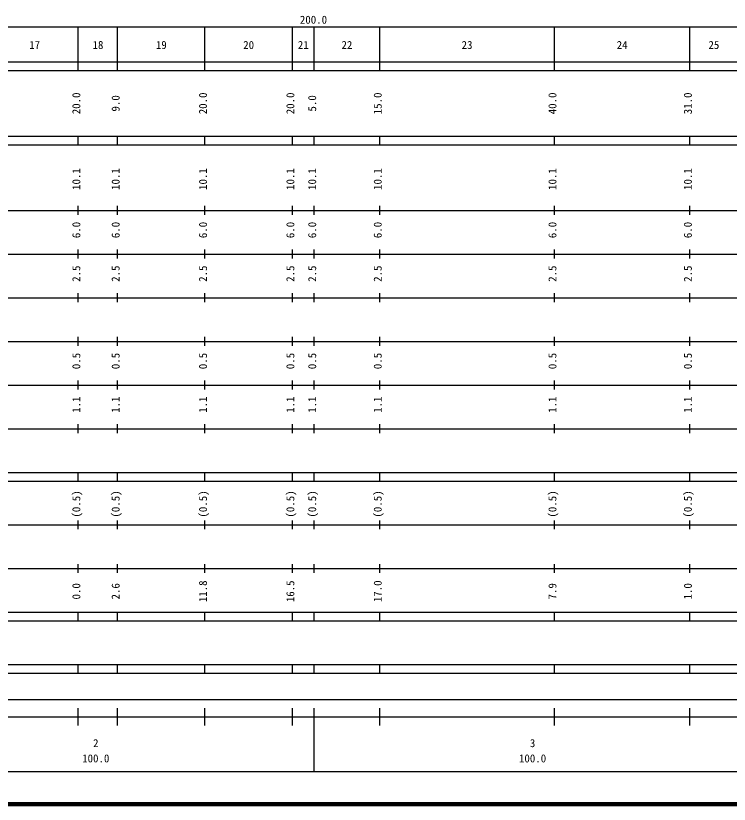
# Model space of a CAD drawing. Units: millimetres on the paper. Extents: x 40 to 680, y 20 to 380.
# Drawn here: x 199.7 to 363, y 20 to 200.6 of the extents above; entities that cross this region are included whole.
import ezdxf
from ezdxf.enums import TextEntityAlignment as Align

# ---------------------------------------------------------------- set-up
doc = ezdxf.new("R2010")
doc.units = ezdxf.units.MM
doc.layers.add('M-TTL', color=2, linetype='Continuous', lineweight=140)
doc.layers.add('M-TTL-BAND', color=7, linetype='Continuous', lineweight=25)
doc.styles.add('ＭＳ ゴシック', font='')
doc.styles.get('ＭＳ ゴシック').set_extended_font_data('MS Gothic')

msp = doc.modelspace()

# ---------------------------------------------------------------- linework, layer by layer
at = {"layer": 'M-TTL'}
msp.add_line((40, 20), (680, 20), dxfattribs=at)
at = {"layer": 'M-TTL-BAND'}
for p, q in [((68, 198), (579, 198)), ((214, 188), (214, 198)), ((223, 188), (223, 198)), ((243, 188), (243, 198)), ((263, 188), (263, 198)), ((268, 188), (268, 198)), ((283, 188), (283, 198)), ((323, 188), (323, 198)), ((354, 188), (354, 198)), ((40, 190), (579, 190)), ((40, 188), (579, 188)), ((40, 173), (579, 173)), ((214, 171), (214, 173)), ((223, 171), (223, 173)), ((243, 171), (243, 173)), ((263, 171), (263, 173)), ((268, 171), (268, 173)), ((283, 171), (283, 173)), ((323, 171), (323, 173)), ((354, 171), (354, 173)), ((40, 171), (579, 171)), ((40, 156), (579, 156)), ((214, 155), (214, 157)), ((223, 155), (223, 157)), ((243, 155), (243, 157)), ((263, 155), (263, 157)), ((268, 155), (268, 157)), ((283, 155), (283, 157)), ((323, 155), (323, 157)), ((354, 155), (354, 157)), ((214, 145), (214, 147)), ((223, 145), (223, 147)), ((243, 145), (243, 147)), ((263, 145), (263, 147)), ((268, 145), (268, 147)), ((283, 145), (283, 147)), ((323, 145), (323, 147)), ((354, 145), (354, 147)), ((46, 146), (579, 146)), ((52, 136), (579, 136)), ((214, 135), (214, 137)), ((223, 135), (223, 137)), ((243, 135), (243, 137)), ((263, 135), (263, 137)), ((268, 135), (268, 137)), ((283, 135), (283, 137)), ((323, 135), (323, 137)), ((354, 135), (354, 137)), ((214, 125), (214, 127)), ((223, 125), (223, 127)), ((243, 125), (243, 127)), ((263, 125), (263, 127)), ((268, 125), (268, 127)), ((283, 125), (283, 127)), ((323, 125), (323, 127)), ((354, 125), (354, 127)), ((46, 126), (579, 126)), ((52, 116), (579, 116)), ((214, 115), (214, 117)), ((223, 115), (223, 117)), ((243, 115), (243, 117)), ((263, 115), (263, 117)), ((268, 115), (268, 117)), ((283, 115), (283, 117)), ((323, 115), (323, 117)), ((354, 115), (354, 117)), ((214, 105), (214, 107)), ((223, 105), (223, 107)), ((243, 105), (243, 107)), ((263, 105), (263, 107)), ((268, 105), (268, 107)), ((283, 105), (283, 107)), ((323, 105), (323, 107)), ((354, 105), (354, 107)), ((46, 106), (579, 106)), ((40, 96), (579, 96)), ((214, 94), (214, 96)), ((223, 94), (223, 96)), ((243, 94), (243, 96)), ((263, 94), (263, 96)), ((268, 94), (268, 96)), ((283, 94), (283, 96)), ((323, 94), (323, 96)), ((354, 94), (354, 96)), ((40, 94), (579, 94)), ((214, 83), (214, 85)), ((223, 83), (223, 85)), ((243, 83), (243, 85)), ((263, 83), (263, 85)), ((268, 83), (268, 85)), ((283, 83), (283, 85)), ((323, 83), (323, 85)), ((354, 83), (354, 85)), ((49, 84), (579, 84)), ((214, 73), (214, 75)), ((223, 73), (223, 75)), ((243, 73), (243, 75)), ((263, 73), (263, 75)), ((268, 73), (268, 75)), ((283, 73), (283, 75)), ((323, 73), (323, 75)), ((354, 73), (354, 75)), ((40, 74), (579, 74)), ((40, 64), (579, 64)), ((214, 62), (214, 64)), ((223, 62), (223, 64)), ((243, 62), (243, 64)), ((263, 62), (263, 64)), ((268, 62), (268, 64)), ((283, 62), (283, 64)), ((323, 62), (323, 64)), ((354, 62), (354, 64)), ((40, 62), (579, 62)), ((40, 52), (579, 52)), ((214, 50), (214, 52)), ((223, 50), (223, 52)), ((243, 50), (243, 52)), ((263, 50), (263, 52)), ((268, 50), (268, 52)), ((283, 50), (283, 52)), ((323, 50), (323, 52)), ((354, 50), (354, 52)), ((40, 50), (579, 50)), ((71, 44), (564, 44)), ((214, 38), (214, 42)), ((223, 38), (223, 42)), ((243, 38), (243, 42)), ((263, 38), (263, 42)), ((268, 27.5), (268, 42)), ((283, 38), (283, 42)), ((323, 38), (323, 42)), ((354, 38), (354, 42)), ((40, 40), (579, 40)), ((68, 27.5), (579, 27.5))]:
    msp.add_line(p, q, dxfattribs=at)

# ---------------------------------------------------------------- texts
at = {"layer": 'M-TTL-BAND', "style": 'ＭＳ ゴシック'}
for s, p in [('200.0', (264.719, 198.195)), ('17', (202.75, 192.405)), ('18', (217.25, 192.405)), ('19', (231.75, 192.405)), ('20', (251.75, 192.405)), ('21', (264.25, 192.405)), ('22', (274.25, 192.405)), ('23', (301.75, 192.405)), ('24', (337.25, 192.405)), ('25', (358.25, 192.405)), ('2', (217.375, 32.523)), ('3', (317.375, 32.523)), ('100.0', (214.875, 29.033)), ('100.0', (314.875, 29.033))]:
    msp.add_text(s, height=1.833, dxfattribs=at).set_placement(p, align=Align.BOTTOM_LEFT)
for s, p in [('20.0', (215, 178)), ('20.0', (244, 178)), ('20.0', (264, 178)), ('15.0', (284, 178)), ('40.0', (324, 178)), ('31.0', (355, 178)), ('9.0', (224, 178.625)), ('5.0', (269, 178.625)), ('10.1', (215, 160.674)), ('10.1', (224, 160.674)), ('10.1', (244, 160.674)), ('10.1', (264, 160.674)), ('10.1', (269, 160.674)), ('10.1', (284, 160.674)), ('10.1', (324, 160.674)), ('10.1', (355, 160.674)), ('6.0', (215, 149.625)), ('6.0', (224, 149.625)), ('6.0', (244, 149.625)), ('6.0', (264, 149.625)), ('6.0', (269, 149.625)), ('6.0', (284, 149.625)), ('6.0', (324, 149.625)), ('6.0', (355, 149.625)), ('2.5', (215, 139.625)), ('2.5', (224, 139.625)), ('2.5', (244, 139.625)), ('2.5', (264, 139.625)), ('2.5', (269, 139.625)), ('2.5', (284, 139.625)), ('2.5', (324, 139.625)), ('2.5', (355, 139.625)), ('0.5', (215, 119.625)), ('0.5', (224, 119.625)), ('0.5', (244, 119.625)), ('0.5', (264, 119.625)), ('0.5', (269, 119.625)), ('0.5', (284, 119.625)), ('0.5', (324, 119.625)), ('0.5', (355, 119.625)), ('1.1', (215, 109.625)), ('1.1', (224, 109.625)), ('1.1', (244, 109.625)), ('1.1', (264, 109.625)), ('1.1', (269, 109.625)), ('1.1', (284, 109.625)), ('1.1', (324, 109.625)), ('1.1', (355, 109.625)), ('(0.5)', (215, 85.639)), ('(0.5)', (224, 85.639)), ('(0.5)', (244, 85.639)), ('(0.5)', (264, 85.639)), ('(0.5)', (269, 85.639)), ('(0.5)', (284, 85.639)), ('(0.5)', (324, 85.639)), ('(0.5)', (355, 85.639)), ('0.0', (215, 66.889)), ('2.6', (224, 66.889)), ('11.8', (244, 66.264)), ('16.5', (264, 66.264)), ('17.0', (284, 66.264)), ('7.9', (324, 66.889)), ('1.0', (355, 66.889))]:
    msp.add_text(s, height=1.833, rotation=90, dxfattribs=at).set_placement(p, align=Align.BOTTOM_LEFT)

doc.saveas('drawing.dxf')
